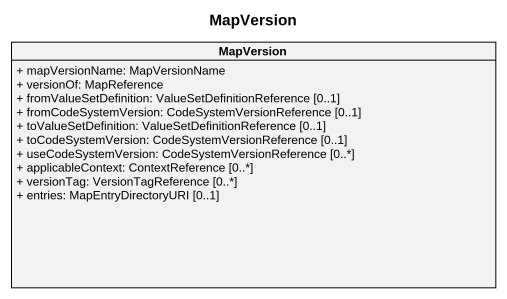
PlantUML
@startuml
title MapVersion
hide circle
hide empty members
skinparam classAttributeIconSize 0
class MapVersion {
  + mapVersionName: MapVersionName
  + versionOf: MapReference
  + fromValueSetDefinition: ValueSetDefinitionReference [0..1]
  + fromCodeSystemVersion: CodeSystemVersionReference [0..1]
  + toValueSetDefinition: ValueSetDefinitionReference [0..1]
  + toCodeSystemVersion: CodeSystemVersionReference [0..1]
  + useCodeSystemVersion: CodeSystemVersionReference [0..*]
  + applicableContext: ContextReference [0..*]
  + versionTag: VersionTagReference [0..*]
  + entries: MapEntryDirectoryURI [0..1]
}
@enduml
